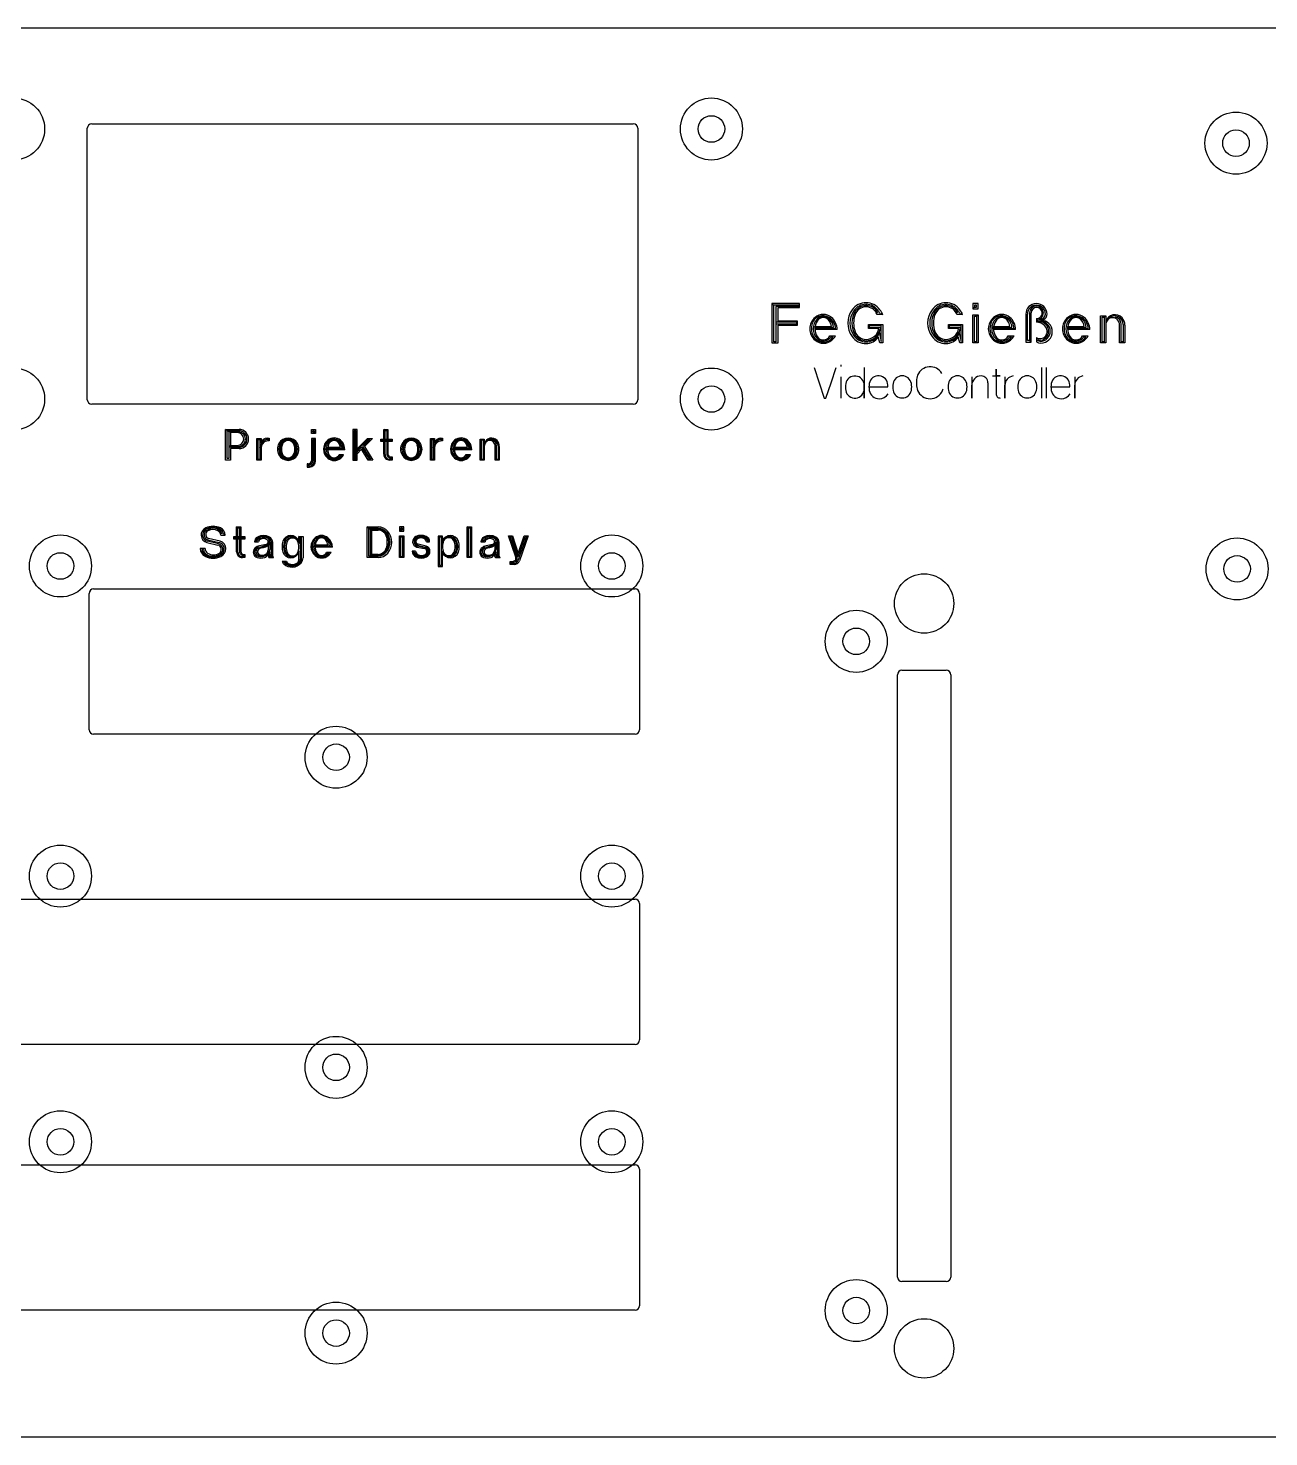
# Model space of a CAD drawing. Header units: millimetres. Extents: x 0 to 430, y 0 to 159.
# Drawn here: x 78.4 to 218.4, y 0 to 159 of the extents above; entities that cross this region are included whole.
import ezdxf

# ---------------------------------------------------------------- set-up
doc = ezdxf.new("R2010")
doc.units = ezdxf.units.MM
doc.layers.add('Gravur', color=7, linetype='CONTINUOUS')
doc.layers.add('Kontur', color=7, linetype='CONTINUOUS')

msp = doc.modelspace()

# ---------------------------------------------------------------- linework, layer by layer
at = {"layer": 'Gravur', "color": 255, "linetype": 'CONTINUOUS'}
for p, q in [((162.562, 127.686), (162.332, 127.916)), ((162.332, 127.916), (162.332, 123.5)), ((165.46, 127.916), (162.332, 127.916)), ((162.562, 127.778), (165.368, 127.778)), ((162.562, 123.592), (162.562, 127.686)), ((165.368, 127.594), (162.792, 127.594)), ((162.792, 127.594), (162.792, 125.616)), ((163.022, 125.938), (163.022, 127.456)), ((163.022, 127.456), (165.46, 127.456)), ((165.368, 127.778), (165.368, 127.594)), ((165.46, 127.456), (165.46, 127.916)), ((174.292, 126.858), (174.062, 127.226)), ((183.308, 126.858), (183.078, 127.226)), ((185.608, 127.916), (185.01, 127.916)), ((185.01, 127.916), (185.01, 127.318)), ((185.194, 127.502), (185.01, 127.318)), ((185.01, 127.318), (185.608, 127.318)), ((185.424, 127.732), (185.194, 127.732)), ((185.194, 127.732), (185.194, 127.502)), ((185.194, 127.502), (185.424, 127.502)), ((185.424, 127.502), (185.424, 127.732)), ((185.608, 127.318), (185.608, 127.916)), ((165.138, 125.8), (162.792, 125.8)), ((162.792, 125.8), (162.792, 123.592)), ((162.792, 125.616), (165.138, 125.616)), ((165.23, 125.938), (163.022, 125.938)), ((165.138, 125.616), (165.138, 125.8)), ((165.23, 125.478), (165.23, 125.938)), ((174.844, 126.674), (174.2, 126.674)), ((174.522, 126.812), (174.844, 126.674)), ((183.86, 126.674), (183.216, 126.674)), ((183.538, 126.812), (183.86, 126.674)), ((185.01, 123.5), (185.01, 126.628)), ((185.01, 126.628), (185.608, 126.628)), ((185.194, 123.592), (185.194, 126.49)), ((185.194, 126.49), (185.424, 126.49)), ((185.424, 126.49), (185.608, 126.628)), ((185.424, 126.49), (185.424, 123.592)), ((185.608, 126.628), (185.608, 123.5)), ((190.99, 126.72), (190.99, 123.546)), ((191.174, 123.73), (191.174, 126.72)), ((191.404, 126.858), (191.404, 123.73)), ((191.588, 123.546), (191.588, 126.858)), ((192.186, 126.214), (192.186, 125.8)), ((192.324, 126.03), (192.186, 126.076)), ((192.324, 125.846), (192.324, 126.03)), ((192.646, 126.122), (192.462, 126.122)), ((192.462, 126.122), (192.462, 125.938)), ((192.462, 125.938), (192.6, 125.938)), ((199.408, 123.5), (199.408, 126.536)), ((199.408, 126.536), (200.006, 126.536)), ((199.592, 123.592), (199.592, 126.398)), ((199.592, 126.398), (199.822, 126.398)), ((199.822, 126.398), (200.006, 126.536)), ((199.822, 126.398), (199.822, 123.592)), ((200.006, 126.536), (200.006, 123.5)), ((200.006, 126.536), (200.006, 125.892)), ((163.022, 123.5), (163.022, 125.478)), ((163.022, 125.478), (165.23, 125.478)), ((167.208, 125.064), (167.208, 125.34)), ((167.208, 125.34), (169.048, 125.34)), ((169.508, 125.064), (167.208, 125.064)), ((169.692, 124.972), (167.208, 124.972)), ((167.3, 125.202), (169.278, 125.202)), ((168.864, 124.282), (169.508, 124.282)), ((169.002, 124.144), (169.232, 124.144)), ((173.234, 125.11), (173.234, 125.57)), ((173.234, 125.57), (174.844, 125.57)), ((174.384, 125.11), (173.234, 125.11)), ((174.66, 125.432), (173.326, 125.432)), ((173.326, 125.432), (173.326, 125.248)), ((173.326, 125.248), (174.568, 125.248)), ((174.522, 123.5), (174.338, 124.144)), ((174.43, 124.696), (174.66, 123.638)), ((174.568, 125.248), (174.568, 125.11)), ((174.66, 123.638), (174.66, 125.432)), ((174.844, 125.57), (174.844, 123.5)), ((182.25, 125.11), (182.25, 125.57)), ((182.25, 125.57), (183.86, 125.57)), ((183.4, 125.11), (182.25, 125.11)), ((183.676, 125.432), (182.342, 125.432)), ((182.342, 125.432), (182.342, 125.248)), ((182.342, 125.248), (183.584, 125.248)), ((183.538, 123.5), (183.354, 124.144)), ((183.446, 124.696), (183.676, 123.638)), ((183.584, 125.248), (183.584, 125.11)), ((183.676, 123.638), (183.676, 125.432)), ((183.86, 125.57), (183.86, 123.5)), ((187.356, 125.064), (187.356, 125.34)), ((187.356, 125.34), (189.196, 125.34)), ((189.656, 125.064), (187.356, 125.064)), ((189.84, 124.972), (187.356, 124.972)), ((187.448, 125.202), (189.426, 125.202)), ((189.012, 124.282), (189.656, 124.282)), ((189.15, 124.144), (189.38, 124.144)), ((192.186, 124.098), (192.186, 123.592)), ((195.728, 125.064), (195.728, 125.34)), ((195.728, 125.34), (197.568, 125.34)), ((198.028, 125.064), (195.728, 125.064)), ((198.212, 124.972), (195.728, 124.972)), ((195.82, 125.202), (197.798, 125.202)), ((197.384, 124.282), (198.028, 124.282)), ((197.522, 124.144), (197.752, 124.144)), ((201.57, 123.5), (201.57, 125.478)), ((201.754, 123.592), (201.754, 125.57)), ((201.984, 125.57), (201.984, 123.592)), ((202.168, 125.478), (202.168, 123.5)), ((162.332, 123.5), (163.022, 123.5)), ((162.792, 123.592), (162.562, 123.592)), ((174.844, 123.5), (174.522, 123.5)), ((183.86, 123.5), (183.538, 123.5)), ((185.608, 123.5), (185.01, 123.5)), ((185.424, 123.592), (185.194, 123.592)), ((190.99, 123.546), (191.588, 123.546)), ((191.312, 123.73), (191.174, 123.73)), ((191.404, 123.73), (191.588, 123.546)), ((192.186, 123.592), (192.416, 123.5)), ((192.278, 123.73), (192.278, 123.868)), ((192.278, 123.868), (192.692, 123.776)), ((192.6, 123.638), (192.278, 123.73)), ((192.416, 123.5), (192.692, 123.454)), ((200.006, 123.5), (199.408, 123.5)), ((199.822, 123.592), (199.592, 123.592)), ((202.168, 123.5), (201.57, 123.5)), ((201.984, 123.592), (201.754, 123.592)), ((170.106, 121.018), (170.106, 120.826)), ((167.082, 120.706), (167.658, 118.978)), ((169.002, 118.978), (169.578, 120.706)), ((170.106, 119.65), (170.106, 117.25)), ((172.746, 120.706), (172.746, 118.978)), ((184.89, 119.65), (184.89, 117.25)), ((187.242, 119.746), (188.106, 119.746)), ((187.626, 119.746), (187.626, 120.514)), ((187.626, 120.514), (187.626, 117.73)), ((188.106, 119.746), (187.626, 119.746)), ((188.634, 119.65), (188.634, 117.25)), ((192.762, 120.706), (192.762, 118.978)), ((193.29, 120.706), (193.29, 118.978)), ((196.506, 119.65), (196.506, 117.25)), ((167.658, 118.978), (168.234, 117.25)), ((168.426, 117.25), (169.002, 118.978)), ((172.746, 118.978), (172.746, 117.25)), ((172.746, 117.25), (172.746, 118.69)), ((173.298, 118.522), (175.41, 118.522)), ((175.41, 118.522), (175.41, 118.714)), ((178.65, 119.17), (178.65, 118.786)), ((184.89, 117.25), (184.89, 118.69)), ((186.714, 118.978), (186.714, 117.25)), ((188.634, 117.25), (188.634, 118.69)), ((192.762, 118.978), (192.762, 117.25)), ((193.29, 118.978), (193.29, 117.25)), ((193.842, 118.522), (195.954, 118.522)), ((195.954, 118.522), (195.954, 118.714)), ((196.506, 117.25), (196.506, 118.69)), ((168.234, 117.25), (168.426, 117.25)), ((101.036, 113.454), (100.676, 113.706)), ((100.676, 113.706), (102.188, 113.706)), ((100.676, 110.25), (100.676, 113.706)), ((100.856, 110.43), (100.856, 113.562)), ((100.856, 113.562), (102.188, 113.562)), ((101.036, 113.454), (101.036, 110.43)), ((102.152, 113.454), (101.036, 113.454)), ((102.008, 113.346), (101.216, 113.346)), ((101.216, 113.346), (101.216, 111.906)), ((110.36, 113.238), (110.36, 113.706)), ((110.36, 113.706), (110.828, 113.706)), ((110.828, 113.238), (110.36, 113.238)), ((110.504, 113.382), (110.504, 113.562)), ((110.504, 113.562), (110.684, 113.562)), ((110.684, 113.382), (110.504, 113.382)), ((110.684, 113.562), (110.684, 113.382)), ((110.684, 113.382), (110.828, 113.238)), ((110.828, 113.706), (110.828, 113.238)), ((115.508, 113.706), (115.04, 113.706)), ((115.04, 113.706), (115.04, 110.25)), ((115.364, 113.598), (115.184, 113.598)), ((115.184, 113.598), (115.184, 110.322)), ((115.364, 110.322), (115.364, 113.598)), ((115.508, 110.97), (115.508, 113.706)), ((118.676, 113.598), (118.532, 113.706)), ((118.532, 113.706), (119, 113.706)), ((118.532, 110.898), (118.532, 113.706)), ((118.676, 113.598), (118.856, 113.598)), ((118.676, 110.862), (118.676, 113.598)), ((118.856, 113.598), (118.856, 110.934)), ((119, 113.706), (119, 110.934)), ((101.036, 111.69), (101.216, 111.906)), ((102.188, 111.69), (101.036, 111.69)), ((101.216, 111.906), (102.008, 111.906)), ((101.216, 111.906), (101.216, 111.798)), ((101.216, 111.798), (102.224, 111.798)), ((102.188, 111.546), (101.216, 111.546)), ((101.216, 111.546), (101.216, 110.25)), ((104.204, 110.25), (104.204, 112.698)), ((104.204, 112.698), (104.672, 112.698)), ((104.348, 110.322), (104.348, 112.59)), ((104.348, 112.59), (104.528, 112.59)), ((104.528, 112.59), (104.528, 110.322)), ((104.528, 112.59), (104.528, 111.618)), ((104.528, 111.618), (104.744, 112.122)), ((104.672, 112.698), (104.672, 112.122)), ((104.672, 111.618), (104.672, 110.25)), ((105.392, 112.734), (105.572, 112.734)), ((105.464, 112.59), (105.572, 112.734)), ((105.572, 112.734), (105.572, 112.41)), ((106.796, 112.014), (106.688, 112.122)), ((106.688, 112.122), (107.048, 111.942)), ((107.156, 112.338), (106.796, 112.014)), ((110.828, 112.698), (110.36, 112.698)), ((110.36, 112.698), (110.36, 110.178)), ((110.684, 112.554), (110.504, 112.554)), ((110.504, 112.554), (110.504, 110.178)), ((110.684, 112.554), (110.828, 112.698)), ((110.684, 110.178), (110.684, 112.554)), ((110.828, 110.178), (110.828, 112.698)), ((112.196, 111.474), (112.196, 111.69)), ((112.196, 111.69), (113.636, 111.69)), ((113.996, 111.474), (112.196, 111.474)), ((114.14, 111.402), (112.196, 111.402)), ((112.268, 111.582), (113.816, 111.582)), ((115.508, 111.51), (116.696, 112.698)), ((116.768, 112.59), (115.508, 111.366)), ((115.508, 111.186), (116.012, 111.69)), ((115.508, 111.366), (115.508, 111.51)), ((116.012, 111.474), (115.508, 110.97)), ((116.012, 111.69), (116.876, 110.358)), ((116.768, 110.25), (116.012, 111.474)), ((116.156, 111.798), (116.948, 112.59)), ((117.056, 110.358), (116.156, 111.798)), ((117.236, 112.698), (116.336, 111.798)), ((116.336, 111.798), (117.308, 110.25)), ((116.696, 112.698), (117.236, 112.698)), ((116.948, 112.59), (116.768, 112.59)), ((118.208, 112.338), (118.208, 112.626)), ((118.208, 112.626), (119.468, 112.626)), ((119.468, 112.338), (118.208, 112.338)), ((118.28, 112.482), (119.36, 112.482)), ((119.36, 112.482), (119.468, 112.626)), ((119.468, 112.626), (119.468, 112.338)), ((120.692, 112.014), (120.584, 112.122)), ((120.584, 112.122), (120.944, 111.942)), ((121.052, 112.338), (120.692, 112.014)), ((123.788, 110.25), (123.788, 112.698)), ((123.788, 112.698), (124.256, 112.698)), ((123.932, 110.322), (123.932, 112.59)), ((123.932, 112.59), (124.112, 112.59)), ((124.112, 112.59), (124.112, 110.322)), ((124.112, 112.59), (124.112, 111.618)), ((124.112, 111.618), (124.328, 112.122)), ((124.256, 112.698), (124.256, 112.122)), ((124.256, 111.618), (124.256, 110.25)), ((124.976, 112.734), (125.156, 112.734)), ((125.048, 112.59), (125.156, 112.734)), ((125.156, 112.734), (125.156, 112.41)), ((126.524, 111.474), (126.524, 111.69)), ((126.524, 111.69), (127.964, 111.69)), ((128.324, 111.474), (126.524, 111.474)), ((128.468, 111.402), (126.524, 111.402)), ((126.596, 111.582), (128.144, 111.582)), ((129.404, 110.25), (129.404, 112.626)), ((129.404, 112.626), (129.872, 112.626)), ((129.548, 110.322), (129.548, 112.518)), ((129.548, 112.518), (129.728, 112.518)), ((129.728, 112.518), (129.872, 112.626)), ((129.728, 112.518), (129.728, 110.322)), ((129.872, 112.626), (129.872, 110.25)), ((129.872, 112.626), (129.872, 112.122)), ((131.096, 110.25), (131.096, 111.798)), ((131.24, 110.322), (131.24, 111.87)), ((131.42, 111.87), (131.42, 110.322)), ((131.564, 111.798), (131.564, 110.25)), ((101.216, 110.25), (100.676, 110.25)), ((101.036, 110.43), (100.856, 110.43)), ((104.672, 110.25), (104.204, 110.25)), ((104.528, 110.322), (104.348, 110.322)), ((110, 109.818), (109.892, 109.818)), ((109.892, 109.818), (109.892, 109.458)), ((113.492, 110.862), (113.996, 110.862)), ((113.6, 110.754), (113.78, 110.754)), ((115.184, 110.322), (115.04, 110.25)), ((115.04, 110.25), (115.508, 110.25)), ((115.184, 110.322), (115.364, 110.322)), ((115.508, 110.25), (115.508, 111.186)), ((117.308, 110.25), (116.768, 110.25)), ((116.876, 110.358), (117.056, 110.358)), ((119.324, 110.358), (119.18, 110.358)), ((119.468, 110.25), (119.18, 110.25)), ((119.324, 110.61), (119.468, 110.61)), ((119.324, 110.502), (119.324, 110.358)), ((119.468, 110.61), (119.468, 110.25)), ((124.256, 110.25), (123.788, 110.25)), ((124.112, 110.322), (123.932, 110.322)), ((127.82, 110.862), (128.324, 110.862)), ((127.928, 110.754), (128.108, 110.754)), ((129.872, 110.25), (129.404, 110.25)), ((129.728, 110.322), (129.548, 110.322)), ((131.564, 110.25), (131.096, 110.25)), ((131.42, 110.322), (131.24, 110.322)), ((109.892, 109.458), (110.144, 109.458)), ((110.036, 109.71), (110.036, 109.566)), ((100.12, 101.77), (100.624, 101.77)), ((100.444, 101.878), (100.624, 101.77)), ((102.064, 102.598), (101.92, 102.706)), ((101.92, 102.706), (102.388, 102.706)), ((101.92, 99.898), (101.92, 102.706)), ((102.064, 102.598), (102.244, 102.598)), ((102.064, 99.862), (102.064, 102.598)), ((102.244, 102.598), (102.244, 99.934)), ((102.388, 102.706), (102.388, 99.934)), ((116.824, 102.562), (116.644, 102.706)), ((116.644, 102.706), (117.904, 102.706)), ((116.644, 99.25), (116.644, 102.706)), ((116.644, 102.706), (117.184, 102.346)), ((117.004, 102.454), (116.824, 102.562)), ((116.824, 102.562), (117.904, 102.562)), ((116.824, 99.394), (116.824, 102.562)), ((117.004, 102.454), (117.004, 99.502)), ((117.94, 102.454), (117.004, 102.454)), ((117.184, 102.346), (117.904, 102.346)), ((117.184, 99.61), (117.184, 102.346)), ((120.784, 102.706), (120.316, 102.706)), ((120.316, 102.706), (120.316, 102.238)), ((120.46, 102.382), (120.316, 102.238)), ((120.316, 102.238), (120.784, 102.238)), ((120.64, 102.562), (120.46, 102.562)), ((120.46, 102.562), (120.46, 102.382)), ((120.46, 102.382), (120.64, 102.382)), ((120.64, 102.382), (120.64, 102.562)), ((120.784, 102.238), (120.784, 102.706)), ((128.092, 102.598), (127.948, 102.706)), ((127.948, 102.706), (128.416, 102.706)), ((127.948, 99.25), (127.948, 102.706)), ((128.092, 102.598), (128.272, 102.598)), ((128.092, 99.322), (128.092, 102.598)), ((128.272, 102.598), (128.272, 99.322)), ((128.416, 102.706), (128.416, 99.25)), ((98.356, 100.258), (97.816, 100.258)), ((98.572, 100.942), (99.796, 100.654)), ((99.868, 100.798), (98.644, 101.086)), ((98.68, 101.23), (99.94, 100.942)), ((100.048, 101.086), (98.752, 101.41)), ((101.596, 101.338), (101.596, 101.626)), ((101.596, 101.626), (102.856, 101.626)), ((102.856, 101.338), (101.596, 101.338)), ((101.668, 101.482), (102.748, 101.482)), ((102.748, 101.482), (102.856, 101.626)), ((102.856, 101.626), (102.856, 101.338)), ((104.08, 101.122), (103.936, 101.014)), ((103.936, 101.014), (104.404, 101.014)), ((104.26, 101.122), (104.08, 101.122)), ((105.232, 100.726), (104.512, 100.582)), ((105.484, 100.654), (105.664, 101.014)), ((105.664, 100.906), (105.484, 100.654)), ((105.484, 100.654), (105.484, 100.114)), ((105.664, 101.014), (105.664, 100.15)), ((105.808, 101.05), (105.808, 99.43)), ((105.988, 99.394), (105.988, 100.942)), ((109.084, 101.554), (108.94, 101.626)), ((108.94, 101.626), (109.408, 101.626)), ((108.94, 101.086), (108.94, 101.626)), ((109.228, 101.554), (109.084, 101.554)), ((109.084, 101.554), (109.084, 100.762)), ((109.084, 100.762), (109.084, 101.554)), ((109.084, 100.762), (109.084, 99.034)), ((109.228, 99.106), (109.228, 101.554)), ((109.408, 101.626), (109.408, 99.214)), ((110.776, 100.474), (110.776, 100.69)), ((110.776, 100.69), (112.216, 100.69)), ((112.576, 100.474), (110.776, 100.474)), ((112.72, 100.402), (110.776, 100.402)), ((110.848, 100.582), (112.396, 100.582)), ((120.316, 99.25), (120.316, 101.698)), ((120.316, 101.698), (120.784, 101.698)), ((120.46, 99.322), (120.46, 101.59)), ((120.46, 101.59), (120.64, 101.59)), ((120.64, 101.59), (120.784, 101.698)), ((120.64, 101.59), (120.64, 99.322)), ((120.784, 101.698), (120.784, 99.25)), ((122.26, 100.438), (123.124, 100.258)), ((122.332, 100.654), (123.232, 100.438)), ((123.16, 100.33), (122.332, 100.546)), ((123.304, 100.546), (122.404, 100.762)), ((123.34, 101.014), (123.7, 101.014)), ((123.592, 101.086), (123.448, 101.086)), ((125.14, 101.662), (124.672, 101.662)), ((124.672, 101.662), (124.672, 98.242)), ((124.816, 98.35), (124.816, 101.59)), ((124.816, 101.59), (124.996, 101.59)), ((124.996, 101.59), (124.996, 98.35)), ((124.996, 101.59), (124.996, 100.582)), ((125.14, 101.086), (125.14, 101.662)), ((129.64, 101.122), (129.496, 101.014)), ((129.496, 101.014), (129.964, 101.014)), ((129.82, 101.122), (129.64, 101.122)), ((130.792, 100.726), (130.072, 100.582)), ((131.044, 100.654), (131.224, 101.014)), ((131.224, 100.906), (131.044, 100.654)), ((131.044, 100.654), (131.044, 100.114)), ((131.224, 101.014), (131.224, 100.15)), ((131.368, 101.05), (131.368, 99.43)), ((131.548, 99.394), (131.548, 100.942)), ((133.42, 99.286), (132.592, 101.698)), ((132.592, 101.698), (133.06, 101.698)), ((133.564, 99.322), (132.772, 101.59)), ((132.772, 101.59), (132.952, 101.59)), ((132.952, 101.59), (133.06, 101.698)), ((132.952, 101.59), (133.708, 99.358)), ((133.06, 101.698), (133.708, 99.718)), ((134.644, 101.59), (133.672, 98.89)), ((133.708, 99.718), (134.356, 101.698)), ((133.708, 99.358), (134.464, 101.59)), ((134.824, 101.698), (133.852, 98.89)), ((134.356, 101.698), (134.824, 101.698)), ((134.464, 101.59), (134.644, 101.59)), ((97.996, 100.15), (98.176, 100.15)), ((102.712, 99.358), (102.568, 99.358)), ((102.856, 99.25), (102.568, 99.25)), ((102.712, 99.61), (102.856, 99.61)), ((102.712, 99.502), (102.712, 99.358)), ((102.856, 99.61), (102.856, 99.25)), ((105.556, 99.574), (105.7, 99.898)), ((105.7, 99.322), (105.556, 99.574)), ((105.556, 99.25), (106.096, 99.25)), ((105.88, 99.286), (105.7, 99.682)), ((105.7, 99.682), (105.7, 99.322)), ((105.808, 99.43), (105.88, 99.286)), ((107.068, 98.854), (107.536, 98.854)), ((107.428, 98.746), (107.248, 98.746)), ((108.94, 98.998), (108.94, 99.862)), ((112.072, 99.862), (112.576, 99.862)), ((112.18, 99.754), (112.36, 99.754)), ((117.904, 99.25), (116.644, 99.25)), ((117.904, 99.394), (116.824, 99.394)), ((117.004, 99.502), (117.904, 99.502)), ((117.904, 99.61), (117.184, 99.61)), ((120.784, 99.25), (120.316, 99.25)), ((120.64, 99.322), (120.46, 99.322)), ((121.864, 99.898), (121.72, 99.97)), ((122.116, 99.97), (121.72, 99.97)), ((125.14, 98.242), (125.14, 100.006)), ((125.14, 100.006), (125.14, 99.862)), ((128.416, 99.25), (127.948, 99.25)), ((128.272, 99.322), (128.092, 99.322)), ((131.116, 99.574), (131.26, 99.898)), ((131.26, 99.322), (131.116, 99.574)), ((131.116, 99.25), (131.656, 99.25)), ((131.44, 99.286), (131.26, 99.682)), ((131.26, 99.682), (131.26, 99.322)), ((131.368, 99.43), (131.44, 99.286)), ((132.808, 98.458), (132.808, 98.818)), ((132.808, 98.818), (133.096, 98.818)), ((132.952, 98.566), (132.952, 98.71)), ((132.952, 98.71), (133.132, 98.71)), ((124.672, 98.242), (125.14, 98.242)), ((124.996, 98.35), (124.816, 98.35)), ((133.24, 98.458), (132.808, 98.458)), ((133.204, 98.566), (132.952, 98.566))]:
    msp.add_line(p, q, dxfattribs=at)
for centre, radius, start, end in [((173.438, 125.708), 2.546, 143.40015, -143.40015), ((172.958, 126.068), 1.946, 396.51659, 143.48341), ((172.958, 126.193), 1.645, 392.96545, 147.03455), ((172.958, 126.224), 1.321, 19.91641, 160.08359), ((172.972, 126.161), 1.524, 44.33535, 142.54371), ((172.501, 125.677), 2.546, 383.05086, 37.46844), ((182.454, 125.708), 2.546, 143.40015, -143.40015), ((181.974, 126.068), 1.946, 396.51659, 143.48341), ((181.974, 126.193), 1.645, 392.96545, 147.03455), ((181.974, 126.224), 1.321, 19.91641, 160.08359), ((181.988, 126.161), 1.524, 44.33535, 142.54371), ((181.517, 125.677), 2.546, 383.05086, 37.46844), ((192.186, 126.72), 1.196, 0, 180), ((192.186, 126.72), 1.012, 360, 180), ((192.186, 126.858), 0.782, 0, 180), ((192.209, 126.858), 0.621, 360, 180), ((168.294, 125.064), 1.685, 130.13651, -130.13651), ((168.083, 125.273), 1.268, 414.56739, 168.58373), ((168.591, 125.064), 1.596, 136.24371, 223.75629), ((168.856, 125.064), 1.666, 148.35194, 211.64806), ((168.128, 125.248), 1.437, 410.19443, 129.80557), ((168.126, 125.359), 1.062, 45.95421, 130.37892), ((168.128, 125.514), 0.81, 31.57042, 148.42958), ((168.049, 125.066), 1.459, 359.92146, 58.19441), ((167.365, 125.036), 1.71, 10.23892, 31.83137), ((167.994, 125.177), 1.284, 1.11543, 47.36625), ((167.881, 124.967), 1.811, 360.15819, 49.88254), ((173.437, 125.708), 2.315, 143.41222, -143.41222), ((173.862, 125.708), 2.513, 146.68937, 213.31063), ((174.421, 125.708), 2.872, 160.34752, 199.65248), ((172.68, 125.783), 2.11, 389.18912, 38.20603), ((182.453, 125.708), 2.315, 143.41222, -143.41222), ((182.878, 125.708), 2.513, 146.68937, 213.31063), ((183.437, 125.708), 2.872, 160.34752, 199.65248), ((181.696, 125.783), 2.11, 389.18912, 38.20603), ((188.442, 125.064), 1.685, 130.13651, -130.13651), ((188.231, 125.273), 1.268, 414.56739, 168.58373), ((188.739, 125.064), 1.596, 136.24371, 223.75629), ((189.004, 125.064), 1.666, 148.35194, 211.64806), ((188.276, 125.248), 1.437, 410.19443, 129.80557), ((188.274, 125.359), 1.062, 45.95421, 130.37892), ((188.276, 125.514), 0.81, 31.57042, 148.42958), ((188.197, 125.066), 1.459, 359.92146, 58.19441), ((187.513, 125.036), 1.71, 10.23892, 31.83137), ((188.142, 125.177), 1.284, 1.11543, 47.36625), ((188.029, 124.967), 1.811, 360.15819, 49.88254), ((192.19, 126.854), 0.778, -90.29458, 0.29458), ((192.189, 126.855), 0.641, 269.73185, 0.26815), ((192.164, 124.414), 1.386, 404.53229, 89.09062), ((192.508, 124.811), 1.051, -79.9194, 100.0806), ((192.6, 124.788), 1.15, 270, 90), ((192.573, 126.743), 0.625, 276.70448, -2.10753), ((192.696, 126.716), 0.686, -90.33408, 0.33408), ((192.692, 124.742), 1.288, -90, 90), ((196.814, 125.064), 1.685, 130.13651, -130.13651), ((196.603, 125.273), 1.268, 414.56739, 168.58373), ((197.111, 125.064), 1.596, 136.24371, 223.75629), ((197.376, 125.064), 1.666, 148.35194, 211.64806), ((196.648, 125.248), 1.437, 410.19443, 129.80557), ((196.646, 125.359), 1.062, 45.95421, 130.37892), ((196.648, 125.514), 0.81, 31.57042, 148.42958), ((196.569, 125.066), 1.459, 359.92146, 58.19441), ((195.885, 125.036), 1.71, 10.23892, 31.83137), ((196.514, 125.177), 1.284, 1.11543, 47.36625), ((196.401, 124.967), 1.811, 360.15819, 49.88254), ((200.901, 125.565), 0.899, 118.93083, -174.44791), ((201.043, 125.577), 1.084, 402.2346, 163.10327), ((200.884, 125.484), 0.878, 137.58579, 180.39154), ((200.788, 125.571), 0.748, 42.45399, 137.54601), ((201.009, 125.542), 0.975, 361.64497, 123.83673), ((200.912, 125.57), 0.842, 0, 79.59775), ((200.692, 125.484), 0.878, -0.39154, 42.41421), ((200.951, 125.481), 1.217, 359.85876, 42.66948), ((168.76, 125.064), 1.974, 166.52684, -166.52684), ((168.134, 124.881), 1.322, 192.08266, -33.87032), ((168.126, 124.619), 0.811, -148.05454, -24.54331), ((167.673, 125.243), 1.725, -50.41138, -39.58862), ((167.974, 125.114), 1.745, 309.9317, -28.4742), ((172.957, 125.362), 1.954, 216.86403, -89.97068), ((172.958, 125.247), 1.658, 213.66131, -33.66131), ((172.962, 125.193), 1.325, -160.10186, -90.17297), ((172.992, 125.268), 1.548, -142.61194, -21.69141), ((172.966, 125.298), 1.43, -90.32053, -7.55229), ((172.964, 125.058), 1.65, 269.79165, -33.63229), ((171.362, 125.628), 3.248, 336.40295, -9.17808), ((181.973, 125.362), 1.954, 216.86403, -89.97068), ((181.974, 125.247), 1.658, 213.66131, -33.66131), ((181.978, 125.193), 1.325, -160.10186, -90.17297), ((182.008, 125.268), 1.548, -142.61194, -21.69141), ((181.982, 125.298), 1.43, -90.32053, -7.55229), ((181.98, 125.058), 1.65, 269.79165, -33.63229), ((180.378, 125.628), 3.248, 336.40295, -9.17808), ((188.908, 125.064), 1.974, 166.52684, -166.52684), ((188.282, 124.881), 1.322, 192.08266, -33.87032), ((188.274, 124.619), 0.811, -148.05454, -24.54331), ((187.821, 125.243), 1.725, -50.41138, -39.58862), ((188.122, 125.114), 1.745, 309.9317, -28.4742), ((192.607, 124.647), 0.692, 232.51725, -82.94685), ((192.593, 124.744), 0.79, 277.19696, -40.01915), ((192.54, 124.786), 0.857, 320.10889, 44.43273), ((197.28, 125.064), 1.974, 166.52684, -166.52684), ((196.654, 124.881), 1.322, 192.08266, -33.87032), ((196.646, 124.619), 0.811, -148.05454, -24.54331), ((196.193, 125.243), 1.725, -50.41138, -39.58862), ((196.494, 125.114), 1.745, 309.9317, -28.4742), ((168.151, 124.908), 1.473, 230.20439, -50.20439), ((168.132, 124.714), 1.025, -132.62722, -51.34019), ((188.299, 124.908), 1.473, 230.20439, -50.20439), ((188.28, 124.714), 1.025, -132.62722, -51.34019), ((196.671, 124.908), 1.473, 230.20439, -50.20439), ((196.652, 124.714), 1.025, -132.62722, -51.34019), ((171.693, 118.688), 1.053, 0.10882, 169.38369), ((174.357, 118.712), 1.053, 0.10882, 169.38369), ((177.042, 118.707), 1.051, 370.91435, 169.08565), ((180.472, 119.191), 1.822, 159.06859, 180.66035), ((180.187, 119.243), 1.538, 30.95098, 157.08505), ((183.282, 118.707), 1.051, 370.91435, 169.08565), ((185.94, 118.696), 1.05, 89.6726, -179.6726), ((185.95, 118.982), 0.764, 359.70002, 90.29998), ((189.706, 118.686), 1.072, 458.58362, 179.78621), ((191.154, 118.707), 1.051, 370.91435, 169.08565), ((194.901, 118.712), 1.053, 0.10882, 169.38369), ((197.578, 118.686), 1.072, 458.58362, 179.78621), ((172.735, 118.486), 2.114, 169.20556, 190.79444), ((171.692, 118.294), 1.054, -168.83933, 0.6523), ((175.399, 118.51), 2.114, 169.20556, 190.79444), ((174.447, 118.322), 1.144, -169.52494, -89.84975), ((174.447, 118.337), 1.159, -89.85169, -31.59131), ((178.087, 118.51), 2.114, 169.20556, -169.20556), ((177.042, 118.313), 1.051, 190.91435, -10.91435), ((175.997, 118.51), 2.114, 349.20556, 10.79444), ((180.472, 118.765), 1.822, 179.33965, 200.93141), ((180.186, 118.717), 1.539, -156.93339, -23.06661), ((179.861, 118.959), 1.935, -25.88977, -20.47635), ((184.327, 118.51), 2.114, 169.20556, -169.20556), ((183.282, 118.313), 1.051, 190.91435, -10.91435), ((182.237, 118.51), 2.114, 349.20556, 10.79444), ((188.103, 117.727), 0.477, 179.63965, 270.36035), ((192.199, 118.51), 2.114, 169.20556, -169.20556), ((191.154, 118.313), 1.051, 190.91435, -10.91435), ((190.109, 118.51), 2.114, 349.20556, 10.79444), ((195.943, 118.51), 2.114, 169.20556, 190.79444), ((194.991, 118.322), 1.144, -169.52494, -89.84975), ((194.991, 118.337), 1.159, -89.85169, -31.59131), ((102.008, 112.626), 0.72, -90, 90), ((102.078, 112.621), 0.836, -79.9404, 84.92343), ((102.188, 112.626), 1.08, 270, 90), ((102.145, 112.626), 0.937, 272.63033, 87.36967), ((105.389, 112.008), 0.726, 449.76324, 170.96583), ((105.466, 111.622), 0.794, 108.66322, 180.28864), ((105.46, 111.808), 0.782, 449.70693, 156.32027), ((105.467, 111.641), 0.776, 82.22486, 109.18204), ((107.851, 111.474), 1.331, 150.87434, -150.87434), ((107.875, 111.474), 1.207, 153.41371, 206.58629), ((107.732, 111.53), 1.2, 389.5554, 150.4446), ((107.732, 111.591), 1.027, 24.31931, 155.68069), ((108.064, 111.492), 1.241, 137.02444, 222.97556), ((108.577, 111.474), 1.599, 162.98157, -162.98157), ((107.732, 111.734), 0.715, 376.91418, 163.08582), ((107.732, 111.666), 0.885, 49.39871, 130.60129), ((107.4, 111.492), 1.241, -42.97556, 42.97556), ((106.887, 111.474), 1.599, 342.98157, 17.01843), ((107.589, 111.474), 1.207, -26.58629, 26.58629), ((107.613, 111.474), 1.331, 330.87434, 29.12566), ((113.047, 111.474), 1.319, 130.1726, -130.1726), ((113.41, 111.474), 1.545, 166.52158, -166.52158), ((112.88, 111.638), 0.992, 414.51602, 168.59941), ((113.278, 111.474), 1.249, 136.23267, 223.76733), ((113.485, 111.474), 1.303, 148.33488, 211.66512), ((112.916, 111.619), 1.124, 410.16179, 129.83821), ((112.914, 111.705), 0.831, 45.9264, 130.36191), ((112.916, 111.826), 0.634, 31.58382, 148.41618), ((112.854, 111.476), 1.142, 359.89966, 58.17549), ((112.318, 111.452), 1.339, 10.23597, 31.81491), ((112.811, 111.563), 1.005, 1.08307, 47.33895), ((112.723, 111.398), 1.417, 360.16174, 49.89421), ((121.747, 111.474), 1.331, 150.87434, -150.87434), ((121.771, 111.474), 1.207, 153.41371, 206.58629), ((121.628, 111.53), 1.2, 389.5554, 150.4446), ((121.628, 111.591), 1.027, 24.31931, 155.68069), ((121.96, 111.492), 1.241, 137.02444, 222.97556), ((122.473, 111.474), 1.599, 162.98157, -162.98157), ((121.628, 111.734), 0.715, 376.91418, 163.08582), ((121.628, 111.666), 0.885, 49.39871, 130.60129), ((121.296, 111.492), 1.241, -42.97556, 42.97556), ((120.783, 111.474), 1.599, 342.98157, 17.01843), ((121.485, 111.474), 1.207, -26.58629, 26.58629), ((121.509, 111.474), 1.331, 330.87434, 29.12566), ((124.973, 112.008), 0.726, 449.76324, 170.96583), ((125.05, 111.622), 0.794, 108.66322, 180.28864), ((125.044, 111.808), 0.782, 449.70693, 156.32027), ((125.051, 111.641), 0.776, 82.22486, 109.18204), ((127.375, 111.474), 1.319, 130.1726, -130.1726), ((127.738, 111.474), 1.545, 166.52158, -166.52158), ((127.208, 111.638), 0.992, 414.51602, 168.59941), ((127.606, 111.474), 1.249, 136.23267, 223.76733), ((127.813, 111.474), 1.303, 148.33488, 211.66512), ((127.244, 111.619), 1.124, 410.16179, 129.83821), ((127.242, 111.705), 0.831, 45.9264, 130.36191), ((127.244, 111.826), 0.634, 31.58382, 148.41618), ((127.182, 111.476), 1.142, 359.89966, 58.17549), ((126.646, 111.452), 1.339, 10.23597, 31.81491), ((127.139, 111.563), 1.005, 1.08307, 47.33895), ((127.051, 111.398), 1.417, 360.16174, 49.89421), ((130.573, 111.866), 0.704, 118.96766, -174.4594), ((130.684, 111.877), 0.848, 402.17818, 163.21017), ((130.559, 111.802), 0.687, 137.53564, 180.3336), ((130.484, 111.872), 0.585, 42.36597, 137.63403), ((130.657, 111.849), 0.762, 361.57655, 123.87765), ((130.581, 111.87), 0.659, 0, 79.59403), ((130.409, 111.802), 0.687, -0.3336, 42.46436), ((130.611, 111.8), 0.953, 359.87976, 42.66183), ((107.732, 111.418), 1.2, 209.5554, -29.5554), ((107.732, 111.319), 1.012, -157.64142, -22.35858), ((107.732, 111.214), 0.715, 196.91418, -16.91418), ((107.732, 111.231), 0.821, -134.55586, -45.44414), ((110.002, 110.176), 0.358, 269.67992, 0.32008), ((110.038, 110.176), 0.466, 269.7541, 0.2459), ((110.073, 110.176), 0.611, -93.47107, 0.18755), ((110.11, 110.175), 0.718, -87.28508, 0.2394), ((112.921, 111.333), 1.036, 192.19901, -33.98153), ((112.934, 111.351), 1.152, 230.17533, -50.17533), ((112.915, 111.126), 0.635, -148.06155, -24.58594), ((112.919, 111.2), 0.802, -132.62457, -51.32903), ((112.56, 111.614), 1.35, -50.41187, -39.58813), ((112.795, 111.514), 1.367, 309.92367, -28.49669), ((119.177, 110.895), 0.645, 179.73351, -89.73351), ((119.177, 110.859), 0.501, 179.65692, -89.65692), ((119.287, 110.931), 0.431, 179.6012, 274.9294), ((119.322, 110.932), 0.322, 179.64413, 270.35587), ((121.628, 111.418), 1.2, 209.5554, -29.5554), ((121.628, 111.319), 1.012, -157.64142, -22.35858), ((121.628, 111.214), 0.715, 196.91418, -16.91418), ((121.628, 111.231), 0.821, -134.55586, -45.44414), ((127.249, 111.333), 1.036, 192.19901, -33.98153), ((127.262, 111.351), 1.152, 230.17533, -50.17533), ((127.243, 111.126), 0.635, -148.06155, -24.58594), ((127.247, 111.2), 0.802, -132.62457, -51.32903), ((126.888, 111.614), 1.35, -50.41187, -39.58813), ((127.123, 111.514), 1.367, 309.92367, -28.49669), ((98.782, 101.795), 0.878, 113.79013, 256.1694), ((98.828, 101.814), 0.751, 115.88299, -104.18429), ((98.871, 101.817), 0.617, 126.96276, 251.97598), ((98.915, 101.842), 0.492, 118.54537, -171.59009), ((99.256, 100.739), 2.035, 65.99177, 114.00823), ((98.855, 101.829), 0.431, 187.86693, -103.8108), ((99.268, 100.936), 1.733, 433.50972, 116.29897), ((99.261, 101.296), 1.268, 70.32186, 126.88797), ((99.238, 101.306), 1.117, 420.03886, 119.96114), ((99.365, 101.608), 0.939, 16.71678, 69.8866), ((99.478, 101.645), 0.994, 373.56077, 73.51611), ((99.521, 101.741), 0.6, 362.77175, 62.70864), ((99.724, 101.773), 0.9, -0.19099, 66.42529), ((117.9, 101.289), 1.417, 400.10579, 89.83826), ((117.867, 101.319), 1.244, 398.53752, 88.295), ((117.905, 101.398), 0.948, 378.45407, 90.06044), ((117.849, 101.27), 1.187, 39.2928, 85.605), ((117.301, 100.996), 1.79, -34.96842, 34.96842), ((117.523, 100.996), 1.715, 320.18159, 39.81841), ((117.516, 100.978), 1.911, 320.17908, 39.82092), ((98.811, 100.26), 0.995, -179.88483, -114.91597), ((99.023, 100.305), 0.669, 184.03067, -124.52176), ((99.677, 100.162), 0.506, 306.23557, 76.40301), ((99.723, 100.175), 0.64, -55.6896, 76.89796), ((99.775, 100.209), 0.751, 307.09877, 77.31404), ((99.846, 100.26), 0.85, -0.13481, 76.25791), ((99.701, 100.26), 0.995, -65.08403, -0.11517), ((104.418, 99.849), 0.63, 135.06431, 252.05425), ((104.551, 101.012), 0.615, 118.23137, 179.81367), ((104.713, 99.555), 1.046, 101.07371, 135.07743), ((104.558, 99.795), 0.636, 467.38089, 157.14449), ((104.698, 100.936), 0.645, 466.75026, 163.24974), ((104.524, 99.898), 0.426, 122.34744, -122.34744), ((104.944, 100.283), 1.443, 61.71269, 118.28731), ((104.712, 100.982), 0.473, 101.21491, 162.79044), ((103.627, 103.437), 3.249, -78.11588, -51.17219), ((104.849, 99.723), 0.627, 464.50169, 145.52441), ((102.836, 107.183), 6.952, -77.26916, -68.25063), ((104.728, 101.012), 0.324, 476.40678, 179.64633), ((104.92, 100.172), 1.441, 425.3915, 106.44788), ((104.944, 100.555), 0.829, 424.26929, 115.73071), ((104.998, 100.211), 1.292, 72.98207, 107.01793), ((102.659, 108.401), 8.323, -75.86191, -72.25297), ((104.988, 101.127), 0.685, -72.33177, -43.64029), ((105.169, 101.026), 0.307, 281.85978, 63.93534), ((105.24, 101.078), 0.392, -63.95818, 69.71744), ((105.313, 101.032), 0.495, 362.08257, 65.29757), ((105.311, 100.956), 0.677, -1.18468, 62.07192), ((108.94, 100.474), 1.901, 161.22197, -161.22197), ((108.04, 100.782), 0.95, 378.66383, 161.33617), ((108.815, 100.474), 1.615, 157.73755, -157.73755), ((108.094, 100.804), 0.824, 407.36137, 159.98124), ((108.977, 100.474), 1.643, 164.75406, 195.24594), ((108.162, 100.742), 0.787, 80.48979, 167.97641), ((108.989, 100.438), 1.493, 154.27596, -154.27596), ((108.22, 100.802), 0.642, 386.24586, 153.75414), ((107.011, 99.848), 2.266, 383.79301, 43.58712), ((107.451, 100.438), 1.493, 334.27596, 25.72404), ((111.627, 100.474), 1.319, 130.1726, -130.1726), ((111.99, 100.474), 1.545, 166.52158, -166.52158), ((111.46, 100.638), 0.992, 414.51602, 168.59941), ((111.858, 100.474), 1.249, 136.23267, 223.76733), ((112.065, 100.474), 1.303, 148.33488, 211.66512), ((111.496, 100.619), 1.124, 410.16179, 129.83821), ((111.494, 100.705), 0.831, 45.9264, 130.36191), ((111.496, 100.826), 0.634, 31.58382, 148.41618), ((111.434, 100.476), 1.142, 359.89966, 58.17549), ((110.898, 100.452), 1.339, 10.23597, 31.81491), ((111.391, 100.563), 1.005, 1.08307, 47.33895), ((111.303, 100.398), 1.417, 360.16174, 49.89421), ((117.879, 100.577), 0.967, 271.48095, -17.01128), ((116.739, 100.996), 2.181, 341.22445, 18.77555), ((122.408, 101.05), 0.63, 113.96249, 256.40516), ((122.454, 101.052), 0.52, 116.26921, -103.55568), ((122.476, 101.06), 0.431, 125.75389, 250.47143), ((122.499, 101.065), 0.351, 118.38914, -171.63887), ((122.728, 100.332), 1.416, 66.00465, 113.99535), ((122.463, 101.073), 0.317, 190.74196, -100.74196), ((122.748, 100.452), 1.188, 433.36544, 116.17676), ((122.738, 100.695), 0.881, 69.1166, 125.71164), ((122.728, 100.687), 0.793, 420.04003, 119.95997), ((122.818, 100.906), 0.655, 15.9454, 69.0755), ((122.903, 100.901), 0.713, 375.02971, 74.97029), ((122.92, 101.007), 0.42, 360.95484, 60.93214), ((123.028, 99.909), 0.362, 304.30471, 74.61993), ((123.077, 99.895), 0.443, -53.62112, 79.19755), ((123.103, 99.928), 0.526, 305.95533, 75.80526), ((123.036, 101.018), 0.664, -0.34515, 66.21262), ((123.154, 99.984), 0.582, -1.37798, 75.05589), ((126.156, 100.431), 1.17, 486.27227, 172.58337), ((126.629, 100.474), 1.493, 154.27596, 205.72404), ((126.04, 100.782), 0.95, 18.66383, 161.33617), ((125.942, 100.644), 0.916, 118.86013, 151.13987), ((125.86, 100.838), 0.642, 26.24586, 153.75414), ((125.928, 100.735), 0.79, 431.0832, 125.9847), ((125.986, 100.762), 0.839, 22.71441, 125.3948), ((125.838, 100.671), 0.882, 375.45456, 66.89527), ((125.091, 100.474), 1.493, -25.72404, 25.72404), ((125.103, 100.474), 1.643, 344.75406, 15.24594), ((125.265, 100.474), 1.615, -22.26245, 22.26245), ((125.14, 100.474), 1.901, -18.77803, 18.77803), ((129.978, 99.849), 0.63, 135.06431, 252.05425), ((130.111, 101.012), 0.615, 118.23137, 179.81367), ((130.273, 99.555), 1.046, 101.07371, 135.07743), ((130.118, 99.795), 0.636, 467.38089, 157.14449), ((130.258, 100.936), 0.645, 466.75026, 163.24974), ((130.084, 99.898), 0.426, 122.34744, -122.34744), ((130.504, 100.283), 1.443, 61.71269, 118.28731), ((130.272, 100.982), 0.473, 101.21491, 162.79044), ((129.187, 103.437), 3.249, -78.11588, -51.17219), ((130.409, 99.723), 0.627, 464.50169, 145.52441), ((128.396, 107.183), 6.952, -77.26916, -68.25063), ((130.288, 101.012), 0.324, 476.40678, 179.64633), ((130.48, 100.172), 1.441, 425.3915, 106.44788), ((130.504, 100.555), 0.829, 424.26929, 115.73071), ((130.558, 100.211), 1.292, 72.98207, 107.01793), ((128.219, 108.401), 8.323, -75.86191, -72.25297), ((130.548, 101.127), 0.685, -72.33177, -43.64029), ((130.729, 101.026), 0.307, 281.85978, 63.93534), ((130.8, 101.078), 0.392, -63.95818, 69.71744), ((130.873, 101.032), 0.495, 362.08257, 65.29757), ((130.871, 100.956), 0.677, -1.18468, 62.07192), ((98.884, 100.274), 0.897, 187.94936, -120.56922), ((98.95, 100.258), 0.781, -172.05653, -118.92643), ((99.256, 101.223), 2.055, -114.85691, -65.14309), ((99.248, 100.883), 1.607, 239.29932, -52.40966), ((99.27, 100.836), 1.442, -118.94656, -55.62656), ((99.31, 100.706), 1.162, 235.02414, -55.02414), ((102.565, 99.895), 0.645, 179.73351, -89.73351), ((102.565, 99.859), 0.501, 179.65692, -89.65692), ((102.675, 99.931), 0.431, 179.6012, 274.9294), ((102.71, 99.932), 0.322, 179.64413, 270.35587), ((104.408, 99.852), 0.476, 156.4534, -117.53425), ((104.638, 100.381), 1.052, 244.67714, -12.68836), ((104.656, 100.588), 1.406, -107.89371, -72.10629), ((104.599, 99.893), 0.325, 145.28254, -119.32891), ((104.721, 100.409), 0.969, 243.99017, -76.69515), ((104.83, 100.29), 0.784, 240.16446, -73.55273), ((104.794, 100.605), 1.149, 277.50236, -37.96681), ((104.88, 100.117), 0.604, 286.54478, -0.28458), ((104.926, 99.736), 0.512, -71.56505, -18.43495), ((106.333, 99.789), 0.946, -166.86008, -145.2512), ((106.139, 99.395), 0.151, 180.37944, -106.51781), ((107.459, 98.859), 0.391, 180.73264, -122.67357), ((108.04, 100.166), 0.95, 198.66383, -18.66383), ((108.196, 99.464), 1.189, -142.8603, -41.65756), ((108.168, 99.521), 1.352, 227.12775, -40.77135), ((108.132, 100.177), 0.871, 201.20282, -59.04752), ((108.205, 100.202), 0.829, -168.86636, -117.36893), ((108.216, 99.383), 1.013, 218.95123, -44.40028), ((107.999, 98.993), 0.483, -163.2894, -106.7106), ((108.22, 100.074), 0.642, 206.24586, -26.24586), ((108.166, 100.235), 0.842, -113.97631, -15.78645), ((108.207, 99.899), 0.599, 308.49555, -10.48451), ((108.435, 99.014), 0.505, -73.32248, -1.8147), ((108.597, 100.138), 0.401, 299.76261, -19.20246), ((108.638, 99.004), 0.447, 312.46324, 3.84818), ((108.605, 99.074), 0.624, -39.86435, 2.94038), ((108.531, 99.214), 0.877, 318.93088, 0), ((111.501, 100.333), 1.036, 192.19901, -33.98153), ((111.514, 100.351), 1.152, 230.17533, -50.17533), ((111.495, 100.126), 0.635, -148.06155, -24.58594), ((111.499, 100.2), 0.802, -132.62457, -51.32903), ((111.14, 100.614), 1.35, -50.41187, -39.58813), ((111.375, 100.514), 1.367, 309.92367, -28.49669), ((117.765, 100.791), 1.296, -83.84526, -39.30185), ((117.828, 100.656), 1.264, 273.4463, -36.83365), ((117.9, 100.667), 1.417, 270.16174, -40.10579), ((122.445, 99.985), 0.725, -178.81474, -113.8421), ((122.494, 99.963), 0.633, 185.89063, -122.6863), ((122.512, 99.988), 0.547, -170.53768, -117.40758), ((122.598, 100.014), 0.484, 185.21586, -123.36154), ((122.729, 100.395), 1.124, 239.12364, -52.58988), ((122.746, 100.604), 1.413, -114.86011, -65.13989), ((122.771, 100.396), 1.03, -119.75178, -56.44885), ((122.782, 100.253), 0.785, 235.01396, -55.01396), ((123.029, 99.957), 0.707, -63.90606, 1.05341), ((126.04, 100.166), 0.95, -161.33617, -18.66383), ((125.898, 100.056), 0.656, 200.53559, -64.13841), ((125.86, 100.11), 0.642, -153.75414, -26.24586), ((125.796, 99.889), 0.516, -172.98519, -124.98293), ((125.963, 100.195), 0.864, -122.42031, -22.67599), ((125.838, 100.277), 0.882, 293.10473, -15.45456), ((129.968, 99.852), 0.476, 156.4534, -117.53425), ((130.198, 100.381), 1.052, 244.67714, -12.68836), ((130.216, 100.588), 1.406, -107.89371, -72.10629), ((130.159, 99.893), 0.325, 145.28254, -119.32891), ((130.281, 100.409), 0.969, 243.99017, -76.69515), ((130.39, 100.29), 0.784, 240.16446, -73.55273), ((130.354, 100.605), 1.149, 277.50236, -37.96681), ((130.44, 100.117), 0.604, 286.54478, -0.28458), ((130.486, 99.736), 0.512, -71.56505, -18.43495), ((131.893, 99.789), 0.946, -166.86008, -145.2512), ((131.699, 99.395), 0.151, 180.37944, -106.51781), ((133.085, 99.172), 0.354, -88.2202, 18.79336), ((133.127, 99.172), 0.462, -89.37994, 18.94475), ((133.206, 99.063), 0.497, 269.76943, -20.36717), ((133.237, 99.112), 0.654, 270.26282, -19.84835), ((108.22, 99.775), 1.296, -106.12758, -73.87242)]:
    msp.add_arc(centre, radius, start, end, dxfattribs=at)
at = {"layer": 'Kontur', "color": 7, "linetype": 'CONTINUOUS'}
for p, q in [((430, 159), (0, 159)), ((85.566, 148.2), (146.686, 148.2)), ((85.066, 117.06), (85.066, 147.7)), ((147.186, 147.7), (147.186, 117.06)), ((146.686, 116.56), (85.566, 116.56)), ((85.76, 95.7), (146.88, 95.7)), ((85.26, 79.8), (85.26, 95.2)), ((147.38, 95.2), (147.38, 79.8)), ((176.51, 18.02), (176.51, 86.02)), ((177.01, 86.52), (182.01, 86.52)), ((182.51, 86.02), (182.51, 18.02)), ((146.88, 79.3), (85.76, 79.3)), ((24.8, 60.695), (146.88, 60.695)), ((147.38, 60.195), (147.38, 44.795)), ((146.88, 44.295), (24.8, 44.295)), ((24.8, 30.7), (146.88, 30.7)), ((147.38, 30.2), (147.38, 14.8)), ((182.01, 17.52), (177.01, 17.52)), ((146.88, 14.3), (24.8, 14.3)), ((0, 0), (430, 0))]:
    msp.add_line(p, q, dxfattribs=at)
for centre, radius in [((76.75, 147.62), 3.5), ((155.5, 147.62), 3.5), ((214.71, 146.02), 3.5), ((155.5, 147.62), 1.5), ((214.71, 146.02), 1.5), ((76.75, 117.14), 3.5), ((155.5, 117.14), 3.5), ((155.5, 117.14), 1.5), ((82.03, 98.295), 3.5), ((144.26, 98.295), 3.5), ((214.83, 97.96), 3.5), ((82.03, 98.295), 1.5), ((144.26, 98.295), 1.5), ((214.83, 97.96), 1.5), ((179.51, 94.06), 3.35), ((171.85, 89.79), 3.5), ((171.85, 89.79), 1.5), ((113.14, 76.705), 3.5), ((113.14, 76.705), 1.5), ((82.03, 63.295), 3.5), ((144.26, 63.295), 3.5), ((82.03, 63.295), 1.5), ((144.26, 63.295), 1.5), ((113.14, 41.705), 3.5), ((113.14, 41.705), 1.5), ((82.03, 33.3), 3.5), ((144.26, 33.3), 3.5), ((82.03, 33.3), 1.5), ((144.26, 33.3), 1.5), ((171.85, 14.25), 3.5), ((113.14, 11.71), 3.5), ((171.85, 14.25), 1.5), ((113.14, 11.71), 1.5), ((179.51, 9.98), 3.35)]:
    msp.add_circle(centre, radius, dxfattribs=at)
for centre, start, end in [((85.566, 147.7), 450, 180), ((146.686, 147.7), 360, 90), ((85.566, 117.06), 180, -90), ((146.686, 117.06), 270, 0), ((85.76, 95.2), 450, 180), ((146.88, 95.2), 360, 90), ((177.01, 86.02), 450, 180), ((182.01, 86.02), 360, 90), ((85.76, 79.8), 180, -90), ((146.88, 79.8), 270, 0), ((146.88, 60.195), 360, 90), ((146.88, 44.795), 270, 0), ((146.88, 30.2), 360, 90), ((177.01, 18.02), 180, -90), ((182.01, 18.02), 270, 0), ((146.88, 14.8), 270, 0)]:
    msp.add_arc(centre, 0.5, start, end, dxfattribs=at)

doc.saveas('drawing.dxf')
